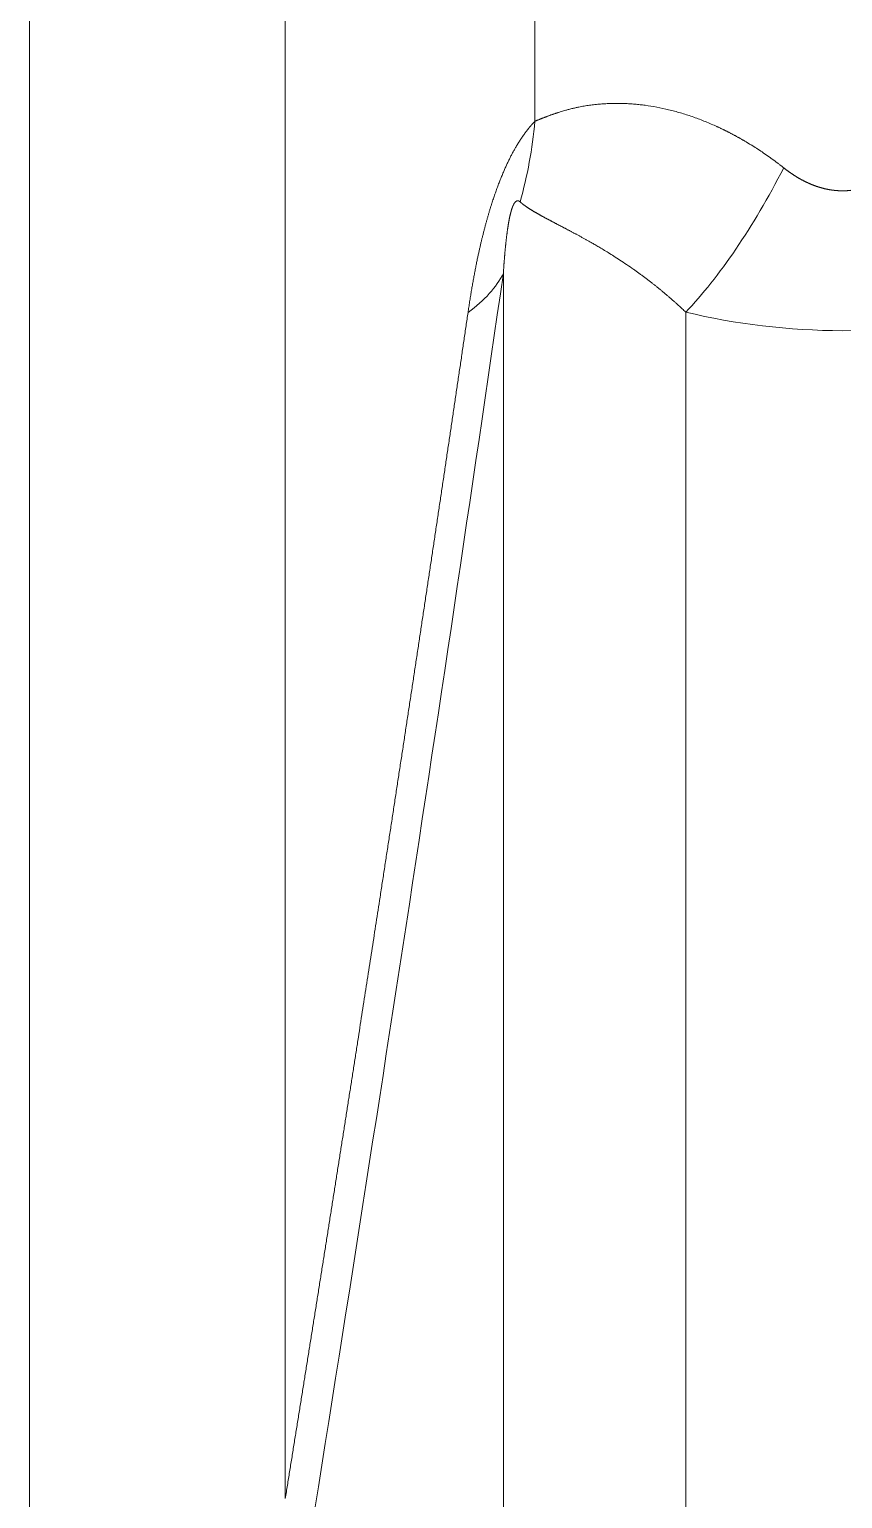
# Model space of a CAD drawing. Header units: millimetres. Extents: x 4664 to 8864, y -38 to 2932.
# Drawn here: x 8189.78 to 8193.58, y 2254.89 to 2261.76 of the extents above; entities that cross this region are included whole.
import ezdxf

# ---------------------------------------------------------------- set-up
doc = ezdxf.new("R2010")
doc.units = ezdxf.units.MM

msp = doc.modelspace()

# ---------------------------------------------------------------- linework, layer by layer
at = {"lineweight": 5}
for p, q in [((8192.1424, 2261.3264), (8192.1424, 2274.0569)), ((8189.7826, 2271.1336), (8189.7826, 2254.457)), ((8190.9772, 2254.8945), (8190.9772, 2270.7219)), ((8191.9952, 2260.617), (8191.9952, 2248.5495)), ((8192.8466, 2246.9395), (8192.8466, 2260.435))]:
    msp.add_line(p, q, dxfattribs=at)
at = {"lineweight": 5, "extrusion": (0, 0, -1)}
for centre, major_axis, ratio, start_param, end_param in [((8189.7532, 2261.9889), (-1.8791, 1.814), 0.821454, 2.557663, 2.727142), ((8192.8466, 2262.6969), (0.6066, 2.5404), 0.373196, 2.153954, 2.572418), ((8182.6014, 2236.4157), (10.432, 52.5413), 0.095617, 1.073221, 1.205907), ((8189.4411, 2261.0899), (-2.5848, 0.3751), 0.347454, 3.253298, 3.48571)]:
    msp.add_ellipse(centre, major_axis=major_axis, ratio=ratio, start_param=start_param, end_param=end_param, dxfattribs=at)
at = {"lineweight": 5}
for points, knots in [([(8193.304, 2261.109), (8193.3024, 2261.1102), (8193.2993, 2261.1127), (8193.2947, 2261.1163), (8193.29, 2261.1199), (8193.2853, 2261.1235), (8193.2807, 2261.1271), (8193.276, 2261.1306), (8193.2713, 2261.1342), (8193.2666, 2261.1377), (8193.2619, 2261.1412), (8193.2572, 2261.1446), (8193.2525, 2261.1481), (8193.2478, 2261.1515), (8193.243, 2261.1549), (8193.2383, 2261.1583), (8193.2336, 2261.1616), (8193.2288, 2261.165), (8193.2241, 2261.1683), (8193.2193, 2261.1716), (8193.2146, 2261.1749), (8193.2098, 2261.1781), (8193.2051, 2261.1814), (8193.2003, 2261.1846), (8193.1955, 2261.1878), (8193.1907, 2261.191), (8193.1859, 2261.1941), (8193.1811, 2261.1973), (8193.1763, 2261.2004), (8193.1715, 2261.2034), (8193.1667, 2261.2065), (8193.1619, 2261.2096), (8193.1571, 2261.2126), (8193.1523, 2261.2156), (8193.1474, 2261.2186), (8193.1426, 2261.2215), (8193.1378, 2261.2245), (8193.1329, 2261.2274), (8193.1281, 2261.2303), (8193.1232, 2261.2331), (8193.1184, 2261.236), (8193.1135, 2261.2388), (8193.1087, 2261.2416), (8193.1038, 2261.2444), (8193.0989, 2261.2472), (8193.0941, 2261.2499), (8193.0892, 2261.2526), (8193.0843, 2261.2553), (8193.0794, 2261.258), (8193.0746, 2261.2606), (8193.0697, 2261.2633), (8193.0648, 2261.2659), (8193.0599, 2261.2685), (8193.055, 2261.271), (8193.0501, 2261.2736), (8193.0452, 2261.2761), (8193.0403, 2261.2786), (8193.0354, 2261.281), (8193.0304, 2261.2835), (8193.0255, 2261.2859), (8193.0206, 2261.2883), (8193.0157, 2261.2907), (8193.0108, 2261.293), (8193.0058, 2261.2954), (8193.0009, 2261.2977), (8192.996, 2261.3), (8192.9911, 2261.3022), (8192.9697, 2261.3119), (8192.9318, 2261.3281), (8192.877, 2261.3485), (8192.8219, 2261.3661), (8192.7667, 2261.3809), (8192.7116, 2261.3927), (8192.6672, 2261.3999), (8192.6332, 2261.404), (8192.6092, 2261.4064), (8192.585, 2261.4081), (8192.5604, 2261.4093), (8192.5357, 2261.4099), (8192.5107, 2261.4099), (8192.4857, 2261.4092), (8192.4605, 2261.4078), (8192.4354, 2261.4057), (8192.4102, 2261.403), (8192.3852, 2261.3995), (8192.3641, 2261.3959), (8192.3462, 2261.3924), (8192.3309, 2261.3891), (8192.3143, 2261.3852), (8192.298, 2261.3811), (8192.2834, 2261.377), (8192.2713, 2261.3735), (8192.2612, 2261.3704), (8192.2531, 2261.3679), (8192.2469, 2261.3658), (8192.2425, 2261.3643), (8192.2382, 2261.3629), (8192.2336, 2261.3613), (8192.2281, 2261.3595), (8192.2228, 2261.3576), (8192.2176, 2261.3557), (8192.2126, 2261.3539), (8192.2076, 2261.3521), (8192.2029, 2261.3504), (8192.1982, 2261.3486), (8192.1937, 2261.3469), (8192.1893, 2261.3452), (8192.185, 2261.3436), (8192.1808, 2261.3419), (8192.1768, 2261.3404), (8192.1729, 2261.3388), (8192.1691, 2261.3373), (8192.1654, 2261.3358), (8192.1618, 2261.3343), (8192.1583, 2261.3329), (8192.1549, 2261.3316), (8192.1517, 2261.3302), (8192.1485, 2261.3289), (8192.1454, 2261.3277), (8192.1434, 2261.3268), (8192.1424, 2261.3264)], [0, 0, 0, 0, 0.003829, 0.007657, 0.011482, 0.015305, 0.019127, 0.022947, 0.026764, 0.03058, 0.034394, 0.038207, 0.042017, 0.045826, 0.049633, 0.053438, 0.057242, 0.061043, 0.064844, 0.068642, 0.072439, 0.076234, 0.080028, 0.08382, 0.08761, 0.091399, 0.095186, 0.098972, 0.102757, 0.106539, 0.110321, 0.114101, 0.117879, 0.121657, 0.125432, 0.129207, 0.13298, 0.136752, 0.140522, 0.144291, 0.148059, 0.151826, 0.155592, 0.159356, 0.163119, 0.166881, 0.170642, 0.174401, 0.17816, 0.181917, 0.185674, 0.189429, 0.193183, 0.196936, 0.200689, 0.20444, 0.20819, 0.21194, 0.215688, 0.219436, 0.223183, 0.226929, 0.230674, 0.234418, 0.238161, 0.241904, 0.245646, 0.249387, 0.290455, 0.331743, 0.373279, 0.415086, 0.457191, 0.499617, 0.518108, 0.53702, 0.556356, 0.576118, 0.596306, 0.616924, 0.637971, 0.65945, 0.681362, 0.703709, 0.72649, 0.749708, 0.762878, 0.777692, 0.794148, 0.812247, 0.827044, 0.83988, 0.850756, 0.859672, 0.866628, 0.871625, 0.874661, 0.8811, 0.887448, 0.893706, 0.899875, 0.905953, 0.911941, 0.91784, 0.923648, 0.929366, 0.934995, 0.940534, 0.945982, 0.951341, 0.956611, 0.96179, 0.96688, 0.97188, 0.976791, 0.981611, 0.986343, 0.990985, 0.995537, 1, 1, 1, 1]), ([(8192.1424, 2261.3264), (8192.1419, 2261.3259), (8192.1409, 2261.3248), (8192.1393, 2261.3232), (8192.1378, 2261.3215), (8192.1362, 2261.3198), (8192.1347, 2261.3182), (8192.1331, 2261.3165), (8192.1316, 2261.3148), (8192.13, 2261.313), (8192.1285, 2261.3113), (8192.127, 2261.3096), (8192.1254, 2261.3078), (8192.1239, 2261.306), (8192.1224, 2261.3042), (8192.1208, 2261.3024), (8192.1193, 2261.3006), (8192.1178, 2261.2988), (8192.1163, 2261.297), (8192.1148, 2261.2951), (8192.1133, 2261.2933), (8192.1118, 2261.2914), (8192.1103, 2261.2895), (8192.1088, 2261.2876), (8192.1073, 2261.2857), (8192.1058, 2261.2838), (8192.1043, 2261.2818), (8192.1028, 2261.2799), (8192.1013, 2261.2779), (8192.0998, 2261.276), (8192.0983, 2261.274), (8192.0968, 2261.272), (8192.0954, 2261.27), (8192.0939, 2261.2679), (8192.0924, 2261.2659), (8192.0909, 2261.2638), (8192.0895, 2261.2618), (8192.088, 2261.2597), (8192.0866, 2261.2576), (8192.0851, 2261.2555), (8192.0836, 2261.2534), (8192.0822, 2261.2513), (8192.0807, 2261.2491), (8192.0793, 2261.247), (8192.0778, 2261.2448), (8192.0764, 2261.2426), (8192.075, 2261.2404), (8192.0735, 2261.2382), (8192.0721, 2261.236), (8192.0707, 2261.2338), (8192.0692, 2261.2315), (8192.0678, 2261.2293), (8192.0664, 2261.227), (8192.065, 2261.2247), (8192.0635, 2261.2224), (8192.0621, 2261.2201), (8192.0607, 2261.2178), (8192.0593, 2261.2155), (8192.0579, 2261.2131), (8192.0543, 2261.2071), (8192.0485, 2261.1972), (8192.0406, 2261.183), (8192.0328, 2261.1683), (8192.0251, 2261.1532), (8192.0175, 2261.1377), (8192.0099, 2261.1216), (8192.0025, 2261.1052), (8191.9948, 2261.0875), (8191.9869, 2261.0687), (8191.9789, 2261.0487), (8191.9711, 2261.0284), (8191.9634, 2261.0076), (8191.9559, 2260.9864), (8191.9485, 2260.9648), (8191.9423, 2260.9456), (8191.937, 2260.929), (8191.9327, 2260.9149), (8191.9284, 2260.9007), (8191.9242, 2260.8864), (8191.9201, 2260.8719), (8191.916, 2260.8573), (8191.9119, 2260.8425), (8191.908, 2260.8276), (8191.904, 2260.8126), (8191.9002, 2260.7974), (8191.8964, 2260.782), (8191.8926, 2260.7666), (8191.8889, 2260.751), (8191.8853, 2260.7352), (8191.8817, 2260.7193), (8191.8782, 2260.7033), (8191.8752, 2260.6891), (8191.8726, 2260.6767), (8191.8705, 2260.6662), (8191.8683, 2260.6556), (8191.8662, 2260.6449), (8191.8641, 2260.634), (8191.862, 2260.6231), (8191.8599, 2260.6121), (8191.8578, 2260.6009), (8191.8558, 2260.5897), (8191.8537, 2260.5783), (8191.8517, 2260.5668), (8191.8497, 2260.5553), (8191.8477, 2260.5436), (8191.8457, 2260.5318), (8191.8437, 2260.5199), (8191.8418, 2260.5079), (8191.8398, 2260.4958), (8191.8379, 2260.4836), (8191.836, 2260.4713), (8191.8341, 2260.4589), (8191.8322, 2260.4464), (8191.831, 2260.438), (8191.8303, 2260.4338)], [0, 0, 0, 0, 0.003686, 0.007362, 0.011028, 0.014684, 0.018331, 0.021968, 0.025595, 0.029213, 0.032822, 0.036422, 0.040012, 0.043594, 0.047166, 0.05073, 0.054285, 0.057831, 0.061369, 0.064899, 0.06842, 0.071933, 0.075438, 0.078935, 0.082424, 0.085906, 0.089379, 0.092845, 0.096304, 0.099756, 0.1032, 0.106637, 0.110067, 0.113491, 0.116907, 0.120317, 0.12372, 0.127117, 0.130508, 0.133893, 0.137271, 0.140644, 0.144011, 0.147372, 0.150727, 0.154077, 0.157422, 0.160762, 0.164096, 0.167426, 0.17075, 0.17407, 0.177386, 0.180696, 0.184003, 0.187305, 0.190604, 0.193898, 0.197189, 0.200475, 0.21919, 0.237831, 0.256426, 0.275002, 0.293589, 0.312215, 0.330907, 0.349693, 0.370936, 0.392195, 0.413506, 0.434903, 0.456422, 0.478096, 0.49996, 0.513711, 0.527546, 0.541471, 0.555493, 0.569616, 0.583847, 0.598191, 0.612653, 0.627239, 0.641954, 0.656802, 0.671789, 0.68692, 0.702198, 0.717629, 0.733216, 0.748964, 0.759104, 0.769359, 0.779731, 0.790219, 0.800826, 0.811551, 0.822397, 0.833363, 0.844451, 0.855662, 0.866995, 0.878453, 0.890036, 0.901743, 0.913577, 0.925538, 0.937626, 0.949843, 0.962188, 0.974662, 0.987266, 1, 1, 1, 1]), ([(8193.8539, 2261.109), (8193.853, 2261.1083), (8193.8512, 2261.1069), (8193.8485, 2261.1048), (8193.8458, 2261.1027), (8193.843, 2261.1006), (8193.8403, 2261.0986), (8193.8376, 2261.0965), (8193.8349, 2261.0945), (8193.8321, 2261.0926), (8193.8294, 2261.0906), (8193.8267, 2261.0886), (8193.824, 2261.0867), (8193.8212, 2261.0848), (8193.8185, 2261.0829), (8193.8158, 2261.0811), (8193.813, 2261.0793), (8193.8103, 2261.0774), (8193.8076, 2261.0757), (8193.8048, 2261.0739), (8193.8021, 2261.0721), (8193.7993, 2261.0704), (8193.7966, 2261.0687), (8193.7939, 2261.067), (8193.7911, 2261.0653), (8193.7884, 2261.0637), (8193.7857, 2261.0621), (8193.7829, 2261.0605), (8193.7802, 2261.0589), (8193.7774, 2261.0574), (8193.7747, 2261.0558), (8193.7719, 2261.0543), (8193.7692, 2261.0528), (8193.7665, 2261.0513), (8193.7637, 2261.0499), (8193.761, 2261.0485), (8193.7582, 2261.0471), (8193.7555, 2261.0457), (8193.7527, 2261.0443), (8193.75, 2261.043), (8193.7472, 2261.0416), (8193.7445, 2261.0403), (8193.7417, 2261.0391), (8193.739, 2261.0378), (8193.7362, 2261.0366), (8193.7335, 2261.0354), (8193.7307, 2261.0342), (8193.728, 2261.033), (8193.7252, 2261.0319), (8193.7225, 2261.0307), (8193.7197, 2261.0296), (8193.717, 2261.0285), (8193.7142, 2261.0275), (8193.7115, 2261.0264), (8193.7087, 2261.0254), (8193.706, 2261.0244), (8193.7032, 2261.0234), (8193.7004, 2261.0225), (8193.6977, 2261.0215), (8193.6949, 2261.0206), (8193.6922, 2261.0197), (8193.6894, 2261.0189), (8193.6867, 2261.018), (8193.6839, 2261.0172), (8193.6811, 2261.0164), (8193.6784, 2261.0156), (8193.6756, 2261.0148), (8193.6729, 2261.0141), (8193.6701, 2261.0134), (8193.6674, 2261.0127), (8193.6646, 2261.012), (8193.6618, 2261.0113), (8193.6591, 2261.0107), (8193.6563, 2261.0101), (8193.6536, 2261.0095), (8193.6508, 2261.0089), (8193.648, 2261.0084), (8193.6453, 2261.0079), (8193.6425, 2261.0074), (8193.6397, 2261.0069), (8193.637, 2261.0064), (8193.6342, 2261.006), (8193.6315, 2261.0056), (8193.6287, 2261.0052), (8193.6259, 2261.0048), (8193.6232, 2261.0044), (8193.6204, 2261.0041), (8193.6176, 2261.0038), (8193.6149, 2261.0035), (8193.6121, 2261.0032), (8193.6093, 2261.003), (8193.6066, 2261.0027), (8193.6038, 2261.0025), (8193.6011, 2261.0024), (8193.5983, 2261.0022), (8193.5955, 2261.0021), (8193.5928, 2261.0019), (8193.59, 2261.0018), (8193.5872, 2261.0018), (8193.5845, 2261.0017), (8193.5817, 2261.0017), (8193.5789, 2261.0017), (8193.5762, 2261.0017), (8193.5734, 2261.0017), (8193.5707, 2261.0018), (8193.5679, 2261.0018), (8193.5651, 2261.0019), (8193.5624, 2261.0021), (8193.5596, 2261.0022), (8193.5568, 2261.0024), (8193.5541, 2261.0025), (8193.5513, 2261.0027), (8193.5485, 2261.003), (8193.5458, 2261.0032), (8193.543, 2261.0035), (8193.5402, 2261.0038), (8193.5375, 2261.0041), (8193.5347, 2261.0044), (8193.532, 2261.0048), (8193.5292, 2261.0052), (8193.5264, 2261.0056), (8193.5237, 2261.006), (8193.5209, 2261.0064), (8193.5181, 2261.0069), (8193.5154, 2261.0074), (8193.5126, 2261.0079), (8193.5099, 2261.0084), (8193.5071, 2261.0089), (8193.5043, 2261.0095), (8193.5016, 2261.0101), (8193.4988, 2261.0107), (8193.4961, 2261.0113), (8193.4933, 2261.012), (8193.4905, 2261.0127), (8193.4878, 2261.0134), (8193.485, 2261.0141), (8193.4823, 2261.0148), (8193.4795, 2261.0156), (8193.4767, 2261.0164), (8193.474, 2261.0172), (8193.4712, 2261.018), (8193.4685, 2261.0189), (8193.4657, 2261.0197), (8193.463, 2261.0206), (8193.4602, 2261.0215), (8193.4574, 2261.0225), (8193.4547, 2261.0234), (8193.4519, 2261.0244), (8193.4492, 2261.0254), (8193.4464, 2261.0264), (8193.4437, 2261.0275), (8193.4409, 2261.0285), (8193.4382, 2261.0296), (8193.4354, 2261.0307), (8193.4327, 2261.0319), (8193.4299, 2261.033), (8193.4271, 2261.0342), (8193.4244, 2261.0354), (8193.4216, 2261.0366), (8193.4189, 2261.0378), (8193.4161, 2261.0391), (8193.4134, 2261.0403), (8193.4107, 2261.0416), (8193.4079, 2261.043), (8193.4052, 2261.0443), (8193.4024, 2261.0457), (8193.3997, 2261.0471), (8193.3969, 2261.0485), (8193.3942, 2261.0499), (8193.3914, 2261.0513), (8193.3887, 2261.0528), (8193.3859, 2261.0543), (8193.3832, 2261.0558), (8193.3805, 2261.0574), (8193.3777, 2261.0589), (8193.375, 2261.0605), (8193.3722, 2261.0621), (8193.3695, 2261.0637), (8193.3668, 2261.0653), (8193.364, 2261.067), (8193.3613, 2261.0687), (8193.3585, 2261.0704), (8193.3558, 2261.0721), (8193.3531, 2261.0739), (8193.3503, 2261.0757), (8193.3476, 2261.0774), (8193.3449, 2261.0793), (8193.3421, 2261.0811), (8193.3394, 2261.0829), (8193.3367, 2261.0848), (8193.3339, 2261.0867), (8193.3312, 2261.0886), (8193.3285, 2261.0906), (8193.3257, 2261.0926), (8193.323, 2261.0945), (8193.3203, 2261.0965), (8193.3176, 2261.0986), (8193.3148, 2261.1006), (8193.3121, 2261.1027), (8193.3094, 2261.1048), (8193.3067, 2261.1069), (8193.3049, 2261.1083), (8193.304, 2261.109)], [0, 0, 0, 0, 0.006346, 0.012656, 0.018931, 0.025171, 0.031376, 0.037546, 0.043682, 0.049784, 0.055851, 0.061885, 0.067884, 0.07385, 0.079783, 0.085682, 0.091549, 0.097382, 0.103183, 0.108951, 0.114688, 0.120392, 0.126065, 0.131705, 0.137315, 0.142894, 0.148441, 0.153958, 0.159445, 0.164901, 0.170328, 0.175724, 0.181092, 0.18643, 0.19174, 0.197021, 0.202273, 0.207498, 0.212694, 0.217864, 0.223006, 0.228121, 0.233209, 0.238272, 0.243308, 0.248319, 0.253304, 0.258264, 0.2632, 0.268111, 0.272999, 0.277863, 0.282703, 0.28752, 0.292315, 0.297088, 0.301839, 0.306568, 0.311276, 0.315964, 0.320631, 0.325279, 0.329906, 0.334515, 0.339105, 0.343677, 0.348231, 0.352768, 0.357287, 0.36179, 0.366277, 0.370749, 0.375205, 0.379646, 0.384073, 0.388486, 0.392886, 0.397273, 0.401648, 0.406011, 0.410362, 0.414703, 0.419033, 0.423353, 0.427663, 0.431965, 0.436258, 0.440543, 0.444821, 0.449093, 0.453357, 0.457616, 0.46187, 0.466119, 0.470363, 0.474604, 0.478841, 0.483076, 0.487309, 0.49154, 0.49577, 0.5, 0.50423, 0.50846, 0.512691, 0.516924, 0.521159, 0.525396, 0.529637, 0.533881, 0.53813, 0.542384, 0.546643, 0.550907, 0.555179, 0.559457, 0.563742, 0.568035, 0.572337, 0.576647, 0.580967, 0.585297, 0.589638, 0.593989, 0.598352, 0.602727, 0.607114, 0.611514, 0.615927, 0.620354, 0.624795, 0.629251, 0.633723, 0.63821, 0.642713, 0.647232, 0.651769, 0.656323, 0.660895, 0.665485, 0.670094, 0.674721, 0.679369, 0.684036, 0.688724, 0.693432, 0.698161, 0.702912, 0.707685, 0.71248, 0.717297, 0.722137, 0.727001, 0.731889, 0.7368, 0.741736, 0.746696, 0.751681, 0.756692, 0.761728, 0.766791, 0.771879, 0.776994, 0.782136, 0.787306, 0.792502, 0.797727, 0.802979, 0.80826, 0.81357, 0.818908, 0.824276, 0.829672, 0.835099, 0.840555, 0.846042, 0.851559, 0.857106, 0.862685, 0.868295, 0.873935, 0.879608, 0.885312, 0.891049, 0.896817, 0.902618, 0.908451, 0.914318, 0.920217, 0.92615, 0.932116, 0.938115, 0.944149, 0.950216, 0.956318, 0.962454, 0.968624, 0.974829, 0.981069, 0.987344, 0.993654, 1, 1, 1, 1]), ([(8191.9952, 2260.617), (8191.9954, 2260.6191), (8191.9956, 2260.6233), (8191.996, 2260.6296), (8191.9965, 2260.6358), (8191.9969, 2260.6419), (8191.9973, 2260.648), (8191.9978, 2260.6541), (8191.9982, 2260.66), (8191.9986, 2260.6659), (8191.9991, 2260.6718), (8191.9996, 2260.6776), (8192, 2260.6833), (8192.0005, 2260.689), (8192.0009, 2260.6946), (8192.0014, 2260.7002), (8192.0019, 2260.7057), (8192.0024, 2260.7111), (8192.0028, 2260.7165), (8192.0033, 2260.7218), (8192.0038, 2260.7271), (8192.0043, 2260.7322), (8192.0048, 2260.7374), (8192.0053, 2260.7425), (8192.0058, 2260.7475), (8192.0063, 2260.7524), (8192.0069, 2260.7573), (8192.0074, 2260.7622), (8192.0079, 2260.767), (8192.0084, 2260.7717), (8192.009, 2260.7763), (8192.0095, 2260.7809), (8192.01, 2260.7855), (8192.0106, 2260.79), (8192.0111, 2260.7944), (8192.0117, 2260.7987), (8192.0122, 2260.803), (8192.0128, 2260.8073), (8192.0134, 2260.8115), (8192.0139, 2260.8156), (8192.0145, 2260.8196), (8192.0151, 2260.8236), (8192.0157, 2260.8276), (8192.0163, 2260.8315), (8192.0169, 2260.8353), (8192.0175, 2260.8391), (8192.0181, 2260.8428), (8192.0187, 2260.8464), (8192.0193, 2260.85), (8192.0199, 2260.8535), (8192.0205, 2260.857), (8192.0211, 2260.8604), (8192.0217, 2260.8637), (8192.0224, 2260.867), (8192.023, 2260.8702), (8192.0236, 2260.8734), (8192.0243, 2260.8765), (8192.0249, 2260.8795), (8192.0255, 2260.8825), (8192.0262, 2260.8854), (8192.0269, 2260.8883), (8192.0275, 2260.8911), (8192.0282, 2260.8938), (8192.0288, 2260.8965), (8192.0295, 2260.8991), (8192.0302, 2260.9017), (8192.0309, 2260.9042), (8192.0316, 2260.9067), (8192.0322, 2260.909), (8192.0329, 2260.9114), (8192.0336, 2260.9136), (8192.0343, 2260.9158), (8192.035, 2260.918), (8192.0357, 2260.9201), (8192.0364, 2260.9221), (8192.0372, 2260.9241), (8192.0379, 2260.926), (8192.0386, 2260.9278), (8192.0393, 2260.9296), (8192.0401, 2260.9313), (8192.0408, 2260.933), (8192.0415, 2260.9346), (8192.0423, 2260.9361), (8192.043, 2260.9376), (8192.0438, 2260.939), (8192.0445, 2260.9404), (8192.0453, 2260.9417), (8192.046, 2260.9429), (8192.0468, 2260.9441), (8192.0476, 2260.9452), (8192.0483, 2260.9463), (8192.0491, 2260.9473), (8192.0499, 2260.9482), (8192.0507, 2260.9491), (8192.0515, 2260.9499), (8192.0523, 2260.9507), (8192.0531, 2260.9514), (8192.0539, 2260.952), (8192.0547, 2260.9526), (8192.0555, 2260.9531), (8192.0563, 2260.9536), (8192.0571, 2260.954), (8192.0579, 2260.9543), (8192.0587, 2260.9546), (8192.0596, 2260.9548), (8192.0604, 2260.955), (8192.0612, 2260.955), (8192.062, 2260.9551), (8192.0629, 2260.9551), (8192.0637, 2260.955), (8192.0646, 2260.9548), (8192.0654, 2260.9546), (8192.0663, 2260.9543), (8192.0671, 2260.954), (8192.068, 2260.9536), (8192.0689, 2260.9532), (8192.0697, 2260.9527), (8192.0706, 2260.9521), (8192.0715, 2260.9515), (8192.0724, 2260.9508), (8192.0729, 2260.9503), (8192.0732, 2260.95)], [0, 0, 0, 0, 0.017566, 0.034922, 0.052067, 0.069001, 0.085724, 0.102238, 0.118541, 0.134634, 0.150517, 0.16619, 0.181653, 0.196907, 0.211952, 0.226788, 0.241414, 0.255832, 0.270041, 0.284042, 0.297835, 0.31142, 0.324797, 0.337967, 0.350929, 0.363685, 0.376234, 0.388577, 0.400713, 0.412644, 0.42437, 0.435891, 0.447207, 0.458319, 0.469228, 0.479933, 0.490435, 0.500735, 0.510834, 0.520731, 0.530428, 0.539925, 0.549222, 0.558322, 0.567223, 0.575928, 0.584437, 0.592751, 0.600872, 0.608799, 0.616535, 0.624081, 0.631437, 0.638606, 0.64559, 0.652389, 0.659007, 0.665444, 0.671703, 0.677787, 0.683698, 0.689439, 0.695014, 0.700425, 0.705677, 0.710773, 0.715718, 0.720517, 0.725176, 0.7297, 0.734095, 0.73837, 0.74253, 0.746586, 0.750544, 0.754416, 0.758212, 0.761941, 0.765616, 0.769249, 0.772853, 0.776438, 0.78002, 0.783611, 0.787222, 0.790869, 0.794561, 0.798312, 0.802132, 0.806033, 0.810023, 0.814114, 0.818312, 0.822627, 0.827066, 0.831635, 0.836341, 0.841189, 0.846186, 0.851335, 0.85664, 0.862107, 0.867738, 0.873537, 0.879507, 0.88565, 0.89197, 0.898469, 0.905148, 0.91201, 0.919057, 0.92629, 0.933711, 0.941322, 0.949123, 0.957116, 0.965302, 0.973683, 0.982259, 0.991031, 1, 1, 1, 1]), ([(8192.0732, 2260.95), (8192.0738, 2260.9496), (8192.0749, 2260.9486), (8192.0766, 2260.9471), (8192.0783, 2260.9457), (8192.0801, 2260.9442), (8192.0818, 2260.9428), (8192.0837, 2260.9413), (8192.0855, 2260.9398), (8192.0874, 2260.9384), (8192.0894, 2260.9369), (8192.0913, 2260.9354), (8192.0933, 2260.9339), (8192.0954, 2260.9324), (8192.0975, 2260.9309), (8192.0996, 2260.9294), (8192.1018, 2260.9279), (8192.104, 2260.9263), (8192.1062, 2260.9248), (8192.1085, 2260.9233), (8192.1108, 2260.9217), (8192.1132, 2260.9202), (8192.1156, 2260.9186), (8192.118, 2260.917), (8192.1205, 2260.9154), (8192.1231, 2260.9138), (8192.1257, 2260.9122), (8192.1283, 2260.9106), (8192.131, 2260.909), (8192.1337, 2260.9073), (8192.1364, 2260.9057), (8192.1393, 2260.904), (8192.1421, 2260.9023), (8192.145, 2260.9006), (8192.148, 2260.8989), (8192.151, 2260.8972), (8192.154, 2260.8954), (8192.1571, 2260.8937), (8192.1603, 2260.8919), (8192.1635, 2260.8901), (8192.1667, 2260.8883), (8192.1701, 2260.8865), (8192.1734, 2260.8846), (8192.1768, 2260.8827), (8192.1803, 2260.8808), (8192.1838, 2260.8789), (8192.1874, 2260.877), (8192.191, 2260.8751), (8192.1947, 2260.8731), (8192.1984, 2260.8711), (8192.2022, 2260.8691), (8192.2061, 2260.867), (8192.21, 2260.8649), (8192.2139, 2260.8629), (8192.218, 2260.8607), (8192.222, 2260.8586), (8192.2262, 2260.8564), (8192.2304, 2260.8542), (8192.2346, 2260.852), (8192.2389, 2260.8497), (8192.2433, 2260.8474), (8192.2478, 2260.8451), (8192.2523, 2260.8427), (8192.2568, 2260.8403), (8192.2614, 2260.8379), (8192.2661, 2260.8355), (8192.2709, 2260.833), (8192.2757, 2260.8304), (8192.2806, 2260.8279), (8192.2855, 2260.8253), (8192.2905, 2260.8226), (8192.2956, 2260.8199), (8192.3007, 2260.8172), (8192.3059, 2260.8145), (8192.3112, 2260.8116), (8192.3165, 2260.8088), (8192.3219, 2260.8059), (8192.3274, 2260.803), (8192.3329, 2260.8), (8192.3385, 2260.797), (8192.3442, 2260.7939), (8192.3499, 2260.7908), (8192.3557, 2260.7876), (8192.3616, 2260.7844), (8192.3675, 2260.7811), (8192.3735, 2260.7778), (8192.3815, 2260.7733), (8192.3921, 2260.7674), (8192.4063, 2260.7594), (8192.4226, 2260.7501), (8192.4412, 2260.7393), (8192.4622, 2260.7268), (8192.4856, 2260.7125), (8192.5115, 2260.6963), (8192.5399, 2260.6779), (8192.571, 2260.6572), (8192.597, 2260.6392), (8192.6168, 2260.6252), (8192.6293, 2260.6162), (8192.6417, 2260.6071), (8192.6539, 2260.598), (8192.6659, 2260.589), (8192.6777, 2260.5799), (8192.6893, 2260.5709), (8192.7008, 2260.5619), (8192.712, 2260.5529), (8192.723, 2260.544), (8192.7338, 2260.5351), (8192.7444, 2260.5263), (8192.7548, 2260.5175), (8192.765, 2260.5089), (8192.7749, 2260.5003), (8192.7847, 2260.4918), (8192.7942, 2260.4833), (8192.8035, 2260.475), (8192.8125, 2260.4668), (8192.8214, 2260.4587), (8192.83, 2260.4507), (8192.8384, 2260.4428), (8192.8439, 2260.4376), (8192.8466, 2260.435)], [0, 0, 0, 0, 0.004401, 0.008838, 0.013309, 0.017816, 0.022358, 0.026934, 0.031546, 0.036193, 0.040875, 0.045592, 0.050344, 0.055131, 0.059954, 0.064812, 0.069704, 0.074632, 0.079596, 0.084594, 0.089628, 0.094696, 0.099801, 0.10494, 0.110114, 0.115324, 0.120569, 0.125849, 0.131165, 0.136516, 0.141902, 0.147324, 0.15278, 0.158272, 0.1638, 0.169362, 0.17496, 0.180594, 0.186262, 0.191967, 0.197706, 0.203481, 0.209291, 0.215136, 0.221017, 0.226934, 0.232885, 0.238872, 0.244895, 0.250953, 0.257046, 0.263175, 0.269339, 0.275538, 0.281773, 0.288044, 0.294349, 0.300691, 0.307067, 0.31348, 0.319927, 0.32641, 0.332929, 0.339483, 0.346073, 0.352698, 0.359358, 0.366054, 0.372785, 0.379552, 0.386355, 0.393193, 0.400066, 0.406975, 0.41392, 0.4209, 0.427915, 0.434966, 0.442053, 0.449175, 0.456332, 0.463525, 0.470754, 0.478018, 0.485318, 0.492653, 0.500024, 0.514373, 0.531083, 0.550154, 0.571587, 0.595381, 0.621536, 0.650052, 0.68093, 0.714169, 0.749769, 0.763075, 0.776161, 0.789026, 0.80167, 0.814094, 0.826297, 0.83828, 0.850042, 0.861583, 0.872904, 0.884004, 0.894884, 0.905542, 0.915981, 0.926198, 0.936196, 0.945972, 0.955528, 0.964864, 0.973979, 0.982873, 0.991547, 1, 1, 1, 1]), ([(8191.8303, 2260.4338), (8191.8288, 2260.4233), (8191.8257, 2260.4023), (8191.8211, 2260.3707), (8191.8165, 2260.3392), (8191.8118, 2260.3076), (8191.8072, 2260.276), (8191.8025, 2260.2444), (8191.7979, 2260.2128), (8191.7932, 2260.1811), (8191.7885, 2260.1495), (8191.7838, 2260.1178), (8191.7792, 2260.0861), (8191.7745, 2260.0544), (8191.7698, 2260.0226), (8191.7651, 2259.9909), (8191.7604, 2259.9591), (8191.7557, 2259.9273), (8191.751, 2259.8955), (8191.7462, 2259.8636), (8191.7415, 2259.8318), (8191.7368, 2259.7999), (8191.732, 2259.768), (8191.7273, 2259.7361), (8191.7225, 2259.7041), (8191.7178, 2259.6722), (8191.713, 2259.6402), (8191.7083, 2259.6082), (8191.7035, 2259.5762), (8191.6987, 2259.5442), (8191.6939, 2259.5121), (8191.6891, 2259.48), (8191.6843, 2259.4479), (8191.6795, 2259.4158), (8191.6747, 2259.3837), (8191.6699, 2259.3516), (8191.6651, 2259.3194), (8191.6603, 2259.2872), (8191.6555, 2259.255), (8191.6506, 2259.2228), (8191.6458, 2259.1905), (8191.6409, 2259.1583), (8191.6361, 2259.126), (8191.6312, 2259.0937), (8191.6264, 2259.0614), (8191.6215, 2259.029), (8191.6166, 2258.9967), (8191.6118, 2258.9643), (8191.6069, 2258.9319), (8191.602, 2258.8995), (8191.5971, 2258.8671), (8191.5922, 2258.8346), (8191.5873, 2258.8021), (8191.5824, 2258.7697), (8191.5775, 2258.7372), (8191.5725, 2258.7046), (8191.5676, 2258.6721), (8191.5627, 2258.6395), (8191.5577, 2258.6069), (8191.5528, 2258.5743), (8191.5478, 2258.5417), (8191.5429, 2258.5091), (8191.5379, 2258.4764), (8191.533, 2258.4438), (8191.528, 2258.4111), (8191.523, 2258.3783), (8191.518, 2258.3456), (8191.513, 2258.3129), (8191.508, 2258.2801), (8191.503, 2258.2473), (8191.498, 2258.2145), (8191.493, 2258.1817), (8191.488, 2258.1488), (8191.483, 2258.116), (8191.4779, 2258.0831), (8191.4729, 2258.0502), (8191.4679, 2258.0173), (8191.4628, 2257.9844), (8191.4578, 2257.9514), (8191.4527, 2257.9184), (8191.4476, 2257.8855), (8191.4426, 2257.8524), (8191.4375, 2257.8194), (8191.4324, 2257.7864), (8191.4273, 2257.7533), (8191.4222, 2257.7202), (8191.4158, 2257.6785), (8191.408, 2257.6281), (8191.3989, 2257.569), (8191.3898, 2257.5098), (8191.3806, 2257.4505), (8191.3714, 2257.3912), (8191.3622, 2257.3318), (8191.353, 2257.2723), (8191.3438, 2257.2127), (8191.3345, 2257.1531), (8191.3252, 2257.0934), (8191.3159, 2257.0336), (8191.3066, 2256.9737), (8191.2972, 2256.9138), (8191.2879, 2256.8537), (8191.2785, 2256.7936), (8191.2691, 2256.7335), (8191.2597, 2256.6732), (8191.2502, 2256.6129), (8191.2407, 2256.5525), (8191.2312, 2256.4921), (8191.2217, 2256.4315), (8191.2122, 2256.3709), (8191.2026, 2256.3103), (8191.1931, 2256.2495), (8191.1835, 2256.1887), (8191.1739, 2256.1278), (8191.1642, 2256.0668), (8191.1546, 2256.0057), (8191.1449, 2255.9446), (8191.1352, 2255.8834), (8191.1255, 2255.8221), (8191.1157, 2255.7608), (8191.106, 2255.6994), (8191.0962, 2255.6379), (8191.0864, 2255.5763), (8191.0766, 2255.5147), (8191.0667, 2255.453), (8191.0569, 2255.3912), (8191.047, 2255.3294), (8191.0371, 2255.2675), (8191.0272, 2255.2055), (8191.0172, 2255.1434), (8191.0073, 2255.0813), (8190.9973, 2255.0191), (8190.9873, 2254.9568), (8190.9806, 2254.9152), (8190.9772, 2254.8945)], [0, 0, 0, 0, 0.005793, 0.011588, 0.017385, 0.023184, 0.028985, 0.034789, 0.040595, 0.046402, 0.052212, 0.058025, 0.063839, 0.069656, 0.075474, 0.081295, 0.087118, 0.092943, 0.098771, 0.1046, 0.110432, 0.116266, 0.122102, 0.12794, 0.13378, 0.139622, 0.145467, 0.151313, 0.157162, 0.163013, 0.168866, 0.174722, 0.180579, 0.186439, 0.1923, 0.198164, 0.20403, 0.209898, 0.215768, 0.221641, 0.227515, 0.233392, 0.239271, 0.245152, 0.251035, 0.25692, 0.262807, 0.268697, 0.274588, 0.280482, 0.286378, 0.292276, 0.298176, 0.304078, 0.309982, 0.315888, 0.321797, 0.327708, 0.33362, 0.339535, 0.345452, 0.351371, 0.357293, 0.363216, 0.369141, 0.375069, 0.380999, 0.38693, 0.392864, 0.3988, 0.404738, 0.410679, 0.416621, 0.422565, 0.428512, 0.43446, 0.440411, 0.446364, 0.452319, 0.458276, 0.464235, 0.470196, 0.476159, 0.482125, 0.488092, 0.494062, 0.500033, 0.510682, 0.52134, 0.532009, 0.542687, 0.553376, 0.564074, 0.574782, 0.5855, 0.596228, 0.606965, 0.617713, 0.62847, 0.639237, 0.650014, 0.6608, 0.671597, 0.682403, 0.693219, 0.704045, 0.71488, 0.725726, 0.736581, 0.747445, 0.75832, 0.769204, 0.780098, 0.791002, 0.801915, 0.812838, 0.82377, 0.834713, 0.845665, 0.856626, 0.867597, 0.878578, 0.889569, 0.900569, 0.911578, 0.922598, 0.933626, 0.944665, 0.955713, 0.96677, 0.977837, 0.988914, 1, 1, 1, 1]), ([(8192.8466, 2260.435), (8193.0767, 2260.38), (8193.3278, 2260.3484), (8193.8309, 2260.3485), (8194.0814, 2260.3801), (8194.3113, 2260.435)], [0, 0, 0, 0, 0.5, 0.5, 1, 1, 1, 1])]:
    msp.add_open_spline(points, degree=3, knots=knots, dxfattribs=at)

doc.saveas('drawing.dxf')
